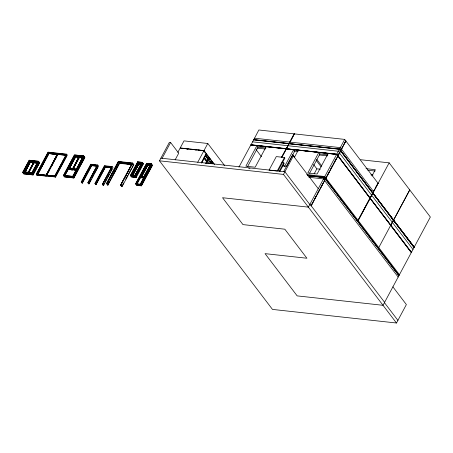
<?xml version="1.0" encoding="UTF-8"?>
<svg xmlns="http://www.w3.org/2000/svg" width="453" height="453" viewBox="0 0 453 453"><rect width="100%" height="100%" fill="white"/><g stroke="black" fill="none" stroke-linecap="round" stroke-linejoin="round"><path stroke-width="0.68" d="M286.347 148.867L336.653 154.382L286.347 148.867L281.698 157.548M308.091 175.758L324.246 177.531L307.485 175.719M340.594 150.855L339.41 149.252L289.093 143.76L286.404 148.765L336.709 154.28L337.932 156.104L325.492 178.997M22.65 172.429L29.185 160.237L38.488 161.262L39.615 162.746L33.08 174.937L23.783 173.912L22.65 172.429L31.953 173.448L38.488 161.262M22.775 172.355L29.224 160.328L38.363 161.33L39.496 162.82L33.046 174.847L23.901 173.844L22.775 172.355L32.055 173.34M23.686 172.423L29.717 161.183L38.08 162.1M24.049 172.899L23.822 172.599L29.853 161.359L37.52 162.202M24.536 172.395L30.028 161.8L37.842 162.927M25.192 171.166L29.479 163.176M30.204 162.236L25.136 172.044L30.204 162.236L33.528 162.735L28.352 172.395L25.096 171.998L30.243 162.287L33.494 162.689L28.312 172.35M28.352 172.395L33.414 162.587M30.781 172.797L28.85 172.587L33.992 162.882M31.953 172.791L37.129 163.131L33.918 162.78L37.208 163.233L32.067 172.938L28.85 172.587M31.993 172.842L37.169 163.182M38.363 161.33L31.914 173.357L33.08 174.937M32.418 173.816L32.191 173.516L32.826 172.338M35.362 167.604L35.997 166.421M39.179 162.401L32.729 174.433L23.584 173.431M37.044 175.084L48.777 153.205L58.041 154.224L46.308 176.104L36.88 175.147L36.2 174.252L48.058 152.134L66.665 154.179L67.338 155.068L55.481 177.185L54.57 176.268L66.302 154.388L48.165 152.401L36.433 174.28L37.112 175.169L41.019 167.876M41.67 166.659L42.327 165.447M43.952 162.406L46.886 156.936M47.537 155.719L48.845 153.29L48.165 152.401M66.693 154.898L57.429 153.884L45.81 175.911L57.327 154.428L48.839 153.493L37.786 174.241L46.308 175.22M40.47 174.626L37.859 174.337L48.918 153.595M46.597 174.564L50.515 167.259M51.166 166.041L54.105 160.566M54.756 159.348L57.367 154.479M46.636 174.615L49.57 169.133M51.24 166.138L54.139 160.611M54.83 159.445L57.406 154.524L48.879 153.544M46.546 175.068L57.605 154.32L66.093 155.249M48.918 171.24L49.57 170.022M51.846 165.77L52.825 163.946M55.759 158.476L56.41 157.259M55.481 177.185L54.802 176.296L66.665 154.179M55.685 174.784L60.912 165.045L59.315 168.131M65.475 156.523L62.542 161.998L64.536 158.397M55.572 176.551L66.653 155.889M63.448 175.458L74.456 154.92L83.76 155.945L84.892 157.429L73.879 177.967L64.575 176.947L63.448 175.458L72.746 176.477L83.76 155.945M63.567 175.39L74.496 155.011L83.635 156.013L84.768 157.502L73.839 177.876L64.7 176.874L63.567 175.39L72.854 176.37M64.485 175.453L67.933 169.014L76.302 169.932M83.352 156.783L74.988 155.866L68.148 168.618L76.517 169.541M68.284 168.799L75.124 156.042L83.488 156.965M64.751 175.804L68.199 169.365M73.392 159.983L74.043 158.771M68.998 168.595L75.3 156.483L83.114 157.61L81.047 157.384M69.637 167.4L74.768 157.825M69.479 168.097L75.475 156.919L78.726 157.321L72.774 168.544L69.519 168.148L75.515 156.97L78.686 157.27L72.808 168.595L69.479 168.097L72.695 168.448M69.592 168.244L75.549 157.021M83.001 157.463L79.015 157.027L72.599 168.992L76.585 169.428M79.264 157.565L73.273 168.737L76.523 169.139L82.48 157.916L79.23 157.514L82.514 157.961L79.19 157.463M79.303 157.61L73.199 168.635L76.523 169.139M76.449 169.043L82.406 157.814M83.635 156.013L72.712 176.393L73.879 177.967M76.976 169.111L78.607 166.075M80.232 163.035L80.883 161.823M84.451 157.083L73.528 177.463L64.383 176.455M82.384 183.137L81.551 182.038L90.911 164.581L91.749 165.679L82.384 183.137L81.24 182.004L90.77 164.229L97.746 164.994L98.584 166.092L89.054 183.867L88.743 183.833L87.939 182.848L97.265 165.453M81.642 182.157L91.002 164.699L97.299 165.39L90.911 164.581M81.704 182.163L91.064 164.705M82.078 183.103L91.529 165.39L97.248 166.019M87.939 182.848L97.265 165.277M89.054 183.867L88.216 182.769L97.746 164.994M88.743 183.833L91.081 179.467M91.749 178.222L93.76 174.479M94.428 173.233L97.435 167.621M104.592 166.081L105.43 167.18L96.07 184.637L95.759 184.603L94.92 183.505L104.45 165.73L112.202 166.579L113.04 167.678L103.511 185.453L103.199 185.419L102.361 184.32L111.721 166.863L104.592 166.081L95.232 183.539L95.911 184.354L105.272 166.897M95.323 183.658L104.745 166.211M96.07 184.637L95.849 184.348L105.289 166.829M102.457 184.439L111.721 166.863M103.511 185.453L102.672 184.354L112.202 166.579M103.199 185.419L104.201 183.55M104.87 182.304L106.874 178.561M107.542 177.316L109.218 174.195M109.886 172.95L110.555 171.704M111.223 170.458L111.891 169.207M107.916 185.135L106.744 183.59L118.431 161.789L119.609 163.329L107.916 185.135L106.432 183.556L118.295 161.438L132.712 163.018L133.884 164.564L122.027 186.681L121.715 186.647L120.572 185.215L131.897 164.099M118.59 161.914L106.834 183.708L118.527 161.908L132.321 163.42L120.572 185.215M107.61 185.101L109.586 181.415M111.234 178.34L111.891 177.112M112.548 175.883L114.196 172.814M114.858 171.585L115.515 170.356M116.172 169.128L119.139 163.595M120.634 185.226L132.231 163.301L118.431 161.789M122.027 186.681L120.849 185.135L132.712 163.018M122.05 186.024L123.72 182.91M125.724 179.173L127.729 175.436M128.397 174.19L131.404 168.584M132.072 167.338L133.403 164.847M130.402 175.487L137.712 161.863L142.361 162.372L143.488 163.856L136.183 177.485L131.534 176.976L130.402 175.487L135.056 175.996L136.183 177.485M135.017 175.906L136.149 177.395L131.653 176.902L130.526 175.413L137.746 161.953L142.236 162.446L143.369 163.929M131.444 175.481L138.239 162.803L141.953 163.21L135.481 175.283M131.58 175.656L138.375 162.984L142.089 163.391M132.401 175.6L132.174 175.305L138.55 163.42L141.489 163.743L135.119 175.628M132.219 175.356L138.59 163.476L141.534 163.799M132.967 174.32L138.703 163.624M138.839 164.009L132.927 175.152L138.777 163.714L138.55 163.42M135.096 175.39L140.934 164.15L138.765 163.912L141.047 164.297L135.096 175.39L132.859 175.056L138.805 163.963L141.008 164.246M135.062 175.345L140.974 164.201M135.056 175.996L142.361 162.372M135.94 174.858L136.591 173.652M138.205 170.634L141.121 165.203M143.052 163.516L135.832 176.976L131.342 176.483M135.634 183.844L146.647 163.306L151.296 163.816L152.429 165.305L141.415 185.843L136.766 185.334L135.634 183.844L140.288 184.354L151.296 163.816M135.758 183.776L146.681 163.397L151.177 163.89L152.304 165.379L141.381 185.753L136.891 185.26L135.758 183.776L140.39 184.246M136.676 183.839L140.17 177.321L143.884 177.729M136.851 184.071L140.345 177.553L144.06 177.961M151.03 164.835L147.31 164.428L140.515 177.106L142.995 177.378M136.885 184.116L140.379 177.599L144.099 178.006M141.387 176.194L142.038 174.988M144.949 169.552L146.568 166.54M141.228 176.902L147.485 164.869L150.543 165.339M141.546 176.308L145.368 169.173M146.008 167.989L147.282 165.611M147.661 165.305L141.755 176.455L143.958 176.738L149.869 165.594L147.774 165.453M141.829 176.545L147.74 165.407L149.943 165.69L143.992 176.783L141.715 176.398L143.992 176.783M143.884 176.636L149.943 165.69M151.177 163.89L140.249 184.269L141.415 185.843M141.84 182.106L142.474 180.923M145.849 174.496L147.468 171.477M149.088 168.459L149.733 167.253M151.495 164.309L140.566 184.682L136.076 184.19L146.999 163.816L150.849 164.235M151.987 164.96L141.064 185.339L136.574 184.847M392.91 286.857L406.375 304.569L396.488 323.012L272.468 309.41L159.473 160.815L169.36 142.367L170.6 142.502L178.72 153.182L175.135 159.864M162.129 158.301L170.6 142.502M177.836 152.384L180.124 148.114L203.918 150.724L206.194 153.72L201.296 162.865M197.712 162.31L203.941 150.668L202.559 150.521M204.003 150.566L207.797 143.488L184.003 140.877L180.209 147.955L204.003 150.566L214.575 164.467M201.375 163.018L206.353 153.737M201.772 162.712L206.358 154.15L210.294 159.326L208.001 163.601M205.549 163.544L206.545 161.693L203.839 158.131M206.755 161.296L207.876 159.207L205.169 155.645M206.54 163.001L207.202 161.766L204.11 157.695M205.441 155.209L208.539 159.275L207.417 161.37L204.32 157.304M206.681 163.459L208.975 159.179L205.436 154.524M209.597 163.618L211.24 160.566L213.59 163.658L212.27 163.51M238.941 167.112L250.798 144.994L286.251 148.856L281.596 157.536M253.555 139.858L289.003 143.72L286.302 148.754L251.019 144.881L258.85 129.988L344.693 139.405L345.888 140.979L311.092 205.855L325.322 179.037M247.672 166.444L258.017 147.146L256.885 145.662L245.871 166.2L255.175 167.219L266.188 146.681M281.472 157.468L286.251 148.856M286.302 148.754L289.003 143.72M294.252 133.924L289.059 143.618L294.133 133.856M372.757 193.142L339.461 149.145L289.156 143.629L294.388 133.884M284.439 157.491L277.174 171.036L269.037 170.147L276.302 156.596L284.439 157.491L284.892 158.086L277.955 171.013M279.195 171.302L283.765 162.774L281.879 162.57M279.971 171.291L284.218 163.369L283.765 162.774M284.575 166.494L293.589 149.688L294.716 151.172L286.375 166.732M283.669 171.636L292.14 155.838L293.38 155.974L318.261 188.691M396.488 323.012L283.493 174.416L293.38 155.974M294.235 157.667L298.238 150.198M309.603 173.233L319.948 153.941L318.816 152.457L307.802 172.995L317.106 174.014L328.119 153.476M314.127 173.907L316.772 168.975M344.693 139.405L308.374 207.14L222.531 197.723L242.978 224.609L284.829 229.201L306.913 258.238L265.056 253.646L297.174 295.883L383.017 305.299L414.042 247.44L393.453 220.322L414.042 247.44M311.092 205.855L312.989 202.038M314.308 199.569L315.962 196.489M317.287 194.02L319.597 189.705M320.588 187.853L322.904 183.539M398.159 277.06L324.558 180.458L325.984 178.103L324.784 176.528L306.619 174.535M327.151 175.622L329.467 171.308M330.786 168.839L332.768 165.141M334.093 162.672L336.409 158.357M252.497 141.834L338.34 151.251C341.29 152.355 337.225 155.13 338.074 155.843L340.684 150.974M340.356 150.996L342.587 146.829M344.161 143.895L345.888 140.979M325.396 179.043L325.599 178.816L324.405 177.242L307.638 175.402M411.267 252.327L390.758 225.356L393.397 220.294L340.707 150.781L345.735 140.962M371.987 175.923L375.322 169.699L366.024 168.675M374.116 190.294L371.539 195.101L339.382 152.808M375.378 187.944L378.051 183.267L370.022 198.086L337.955 155.917M369.965 198.188L358.063 220.385L369.999 198.278M370.022 198.086L371.709 195.226M370.112 198.204L390.786 225.164L370.112 198.204L389.15 162.848L360.667 159.728M390.667 225.237L393.363 220.203L372.808 193.176M372.864 193.074L393.612 219.898M390.645 225.424L378.787 247.542M389.15 162.848L430.35 217.027L414.184 247.179L393.51 220.22L409.705 189.881M390.758 225.356L393.487 220.413M393.51 220.22L409.795 190M289.156 143.629L339.535 149.014L340.616 150.662M286.404 148.765L336.783 154.15L337.785 155.787M372.774 192.955L414.257 247.044M393.419 220.101L372.983 193.001M254.444 138.199L340.288 147.621L373.578 191.585M253.691 139.598L288.974 143.471M253.776 139.745L289.059 143.618M250.939 144.733L286.222 148.607M250.798 144.994L286.086 148.867M258.017 147.146L265.99 148.023M293.884 151.081L298.097 151.545M319.948 153.941L327.921 154.818M256.862 148.108L265.209 149.026M319.201 154.949L327.621 155.872M181.834 148.244L183.907 148.471M186.67 148.777L188.052 148.929M190.815 149.23L192.197 149.382M194.269 149.609L196.342 149.835M198.414 150.062L200.486 150.288M181.749 148.403L183.822 148.629M186.585 148.935L187.967 149.082M190.73 149.388L192.112 149.541M194.875 149.841L196.257 149.994M198.329 150.22L200.402 150.447M202.474 150.679L203.856 150.826L204.949 152.265M367.819 170.237L375.124 171.036M320.277 169.207L316.851 168.833L313.516 164.445M370.894 174.841L373 175.068M282.78 165.934L286.794 166.376M208.318 159.105L210.294 159.326M207.219 159.133L208.539 159.275M211.381 163.561L212.231 163.652L210.334 161.155M160.889 158.165L284.909 171.772L309.79 204.49M248.629 168.176L250.011 168.329M307.559 175.532L324.331 177.372L325.407 178.878M159.473 160.815L283.493 174.416M308.855 177.293L323.516 178.901L324.558 180.458M66.144 154.977L48.664 153.057L36.931 174.937L55.073 176.925M50.934 153.522L53.726 153.827M55.119 153.98L57.214 154.207M57.644 154.371L66.206 155.402M75.345 156.342L76.744 156.495M78.833 156.721L80.928 156.953M141.076 163.55L142.316 163.686M150.894 164.66L147.174 164.252L140.379 176.925L144.099 177.333M57.44 154.575L48.839 153.493M139.881 163.754L141.059 163.878M149.394 164.932L151.257 165.135M148.777 165.147L149.954 165.271M132.361 164.365L119.309 162.938L107.678 184.745M119.337 163.006L132.327 164.433M119.609 163.329L132.027 164.694M371.63 195.22L412.983 249.416M104.683 166.2L111.817 166.981M105.209 166.891L111.58 167.587M91.495 165.453L97.095 166.07M105.238 166.959L111.546 167.655M91.749 165.679L97.469 166.308M105.43 167.18L111.262 167.82M30.77 161.732L32.865 161.964M34.955 162.191L37.05 162.423M31.467 162.095L30.028 161.8M37.729 162.78L33.743 162.344L35.849 162.706M30.311 162.384L33.528 162.735M132.82 175.005L134.983 175.243M132.174 175.305L135.271 175.832M68.884 168.448L76.699 169.575M130.526 175.413L135.158 175.889M68.981 168.878L71.772 169.184M73.165 169.337L75.951 169.643M141.115 176.755L144.281 177.372M76.568 170.283L68.165 169.32L64.717 175.753L66.806 175.985M71.223 169.977L72.616 170.13M74.705 170.356L76.104 170.509M68.896 176.211L70.991 176.444M139.326 184.343L140.606 184.524M25.023 171.897L28.279 172.299M28.777 172.491L32.027 172.893M24.422 172.248L32.242 173.38M29.468 172.938L32.129 173.227M23.822 172.599L32.191 173.516M46.585 175.113L55.068 176.047L46.619 175.164M41.772 174.767L44.388 175.056M45.696 175.764L54.96 176.778M106.432 183.556L106.744 183.59M120.538 185.101L120.849 185.135M81.24 182.004L81.551 182.038M87.905 182.735L88.216 182.769M94.92 183.505L95.232 183.539M102.361 184.32L102.672 184.354M358.232 220.515L370.09 198.397M345.979 141.098L378.051 183.267M340.826 150.713L372.893 192.882M393.629 220.152L414.184 247.179M339.41 149.252L340.56 150.764M340.65 150.883L372.717 193.057M338.074 155.843L370.141 198.018M390.877 225.283L411.432 252.315M336.653 154.382L411.29 252.576M316.681 159.246L321.743 165.9M316.143 160.26L321.2 166.908M399.433 274.694L325.826 178.086M325.69 178.935L399.048 275.401M325.571 179.003L398.883 275.413M324.246 177.531L398.878 275.718M292.615 154.484L294.71 157.242M283.278 164.841L284.099 165.917M309.96 204.178L384.608 302.338M384.438 302.655L397.91 320.367M256.03 149.541L261.494 156.721M207.797 143.488L224.711 165.73M209.065 157.406L209.92 158.533M210.713 160.979L212.672 163.556M210.288 161.608L211.806 163.607M210.475 162.089L211.613 163.584M209.92 161.8L211.37 163.703M209.79 161.789L211.302 163.697M210.09 162.259L211.177 163.686M146.647 163.306L147.401 164.297M146.681 163.397L147.435 164.388M147.31 164.428L147.536 164.728M137.712 161.863L138.465 162.854M137.746 161.953L138.499 162.938M138.239 162.803L138.737 163.459M140.17 177.321L140.668 177.972M74.988 155.866L75.481 156.517M67.933 169.014L68.431 169.671M46.342 175.271L37.859 174.337M29.185 160.237L29.938 161.228M29.717 161.183L30.209 161.834M29.536 160.747L23.086 172.774L32.231 173.776L38.681 161.749L29.536 160.747M34.015 162.236L28.528 172.836L34.015 162.236M74.813 155.43L63.884 175.804L73.029 176.806L83.952 156.432L74.813 155.43M79.286 156.919L72.984 169.031L79.286 156.919M138.063 162.367L130.843 175.832L135.334 176.325L142.553 162.859L138.063 162.367"/></g></svg>
